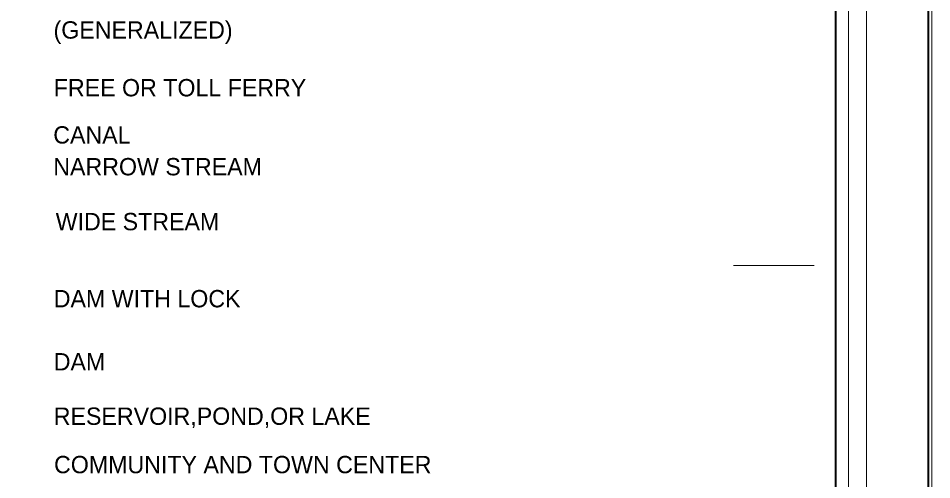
# Model space of a CAD drawing. Extents: x 773745 to 870375, y 207921 to 264318.
# Drawn here: x 861266 to 870375, y 232561 to 237163 of the extents above; entities that cross this region are included whole.
import ezdxf

# ---------------------------------------------------------------- set-up
doc = ezdxf.new("R2010")
doc.units = 0
doc.header["$LTSCALE"] = 60
for name, color, linetype, lineweight in [('1', 7, 'Continuous', 25), ('20', 7, 'Continuous', 40), ('61', 7, 'Continuous', 13)]:
    doc.layers.add(name, color=color, linetype=linetype, lineweight=lineweight)

msp = doc.modelspace()

# ---------------------------------------------------------------- linework, layer by layer
at = {"layer": '1', "lineweight": 13}
msp.add_lwpolyline([(870375.31, 207920.7), (773744.67, 207920.7), (773744.67, 264317.74), (870375.31, 264317.74)], close=True, dxfattribs=at)
at = {"layer": '20'}
for points in [[(773779.67, 264282.74), (870340.31, 264282.74), (870340.31, 207955.7), (773779.67, 207955.7)], [(776967.52, 263173.77), (869414.8, 263173.77), (869414.8, 209047.41), (776967.52, 209047.41)]]:
    msp.add_lwpolyline(points, close=True, dxfattribs=at)
at = {"layer": '20', "lineweight": 13}
msp.add_lwpolyline([(776658.33, 263499.24), (776658.33, 208738.13), (776836.89, 208916.8), (776836.89, 263304.41), (869545.41, 263304.41), (869545.41, 208916.8), (776836.89, 208916.8), (776658.33, 208738.13), (869723.99, 208738.13), (869723.99, 263499.24)], close=True, dxfattribs=at)
at = {"layer": '61'}
for points in [[(868398.34, 234696), (868400.34, 234696), (868402.34, 234696), (868404.34, 234696), (868406.34, 234696), (868408.34, 234696), (868410.34, 234696), (868412.34, 234696), (868414.34, 234696), (868416.34, 234696), (868418.34, 234696), (868420.34, 234696), (868422.34, 234696), (868424.34, 234696), (868426.34, 234696), (868428.34, 234696), (868430.34, 234696), (868432.34, 234696), (868434.34, 234696), (868436.34, 234696), (868438.34, 234696), (868440.34, 234696), (868442.34, 234696), (868444.34, 234696), (868446.34, 234696), (868448.34, 234696), (868450.34, 234696), (868452.34, 234696), (868454.34, 234696), (868456.34, 234696), (868458.34, 234696), (868460.34, 234696), (868462.34, 234696), (868464.34, 234696), (868466.34, 234696), (868468.34, 234696), (868470.34, 234696), (868472.34, 234696), (868474.34, 234696), (868476.34, 234696), (868478.34, 234696), (868480.34, 234696), (868482.34, 234696), (868484.34, 234696), (868486.34, 234696), (868488.34, 234696), (868490.34, 234696), (868492.34, 234696), (868494.34, 234696), (868496.34, 234696), (868498.34, 234696), (868500.34, 234696), (868502.34, 234696), (868504.34, 234696), (868506.34, 234696), (868508.34, 234696), (868510.34, 234696), (868512.34, 234696), (868514.34, 234696), (868516.34, 234696), (868518.34, 234696), (868520.34, 234696), (868522.34, 234696), (868524.34, 234696), (868526.34, 234696), (868528.34, 234696), (868530.34, 234696), (868532.34, 234696), (868534.34, 234696), (868536.34, 234696), (868538.34, 234696), (868540.34, 234696), (868542.34, 234696), (868544.34, 234696), (868546.34, 234696), (868548.34, 234696), (868550.34, 234696), (868552.34, 234696), (868554.34, 234696), (868556.34, 234696), (868558.34, 234696), (868560.34, 234696), (868562.34, 234696), (868564.34, 234696), (868566.34, 234696), (868568.34, 234696), (868570.34, 234696), (868572.34, 234696), (868574.34, 234696), (868576.34, 234696), (868578.34, 234696), (868580.34, 234696), (868582.34, 234696), (868584.34, 234696), (868586.34, 234696), (868588.34, 234696), (868590.34, 234696), (868592.34, 234696), (868594.34, 234696), (868596.34, 234696)], [(868596.34, 234696), (868598.34, 234696), (868600.34, 234696), (868602.34, 234696), (868604.34, 234696), (868606.34, 234696), (868608.34, 234696), (868610.34, 234696), (868612.34, 234696), (868614.34, 234696), (868616.34, 234696), (868618.34, 234696), (868620.34, 234696), (868622.34, 234696), (868624.34, 234696), (868626.34, 234696), (868628.34, 234696), (868630.34, 234696), (868632.34, 234696), (868634.34, 234696), (868636.34, 234696), (868638.34, 234696), (868640.34, 234696), (868642.34, 234696), (868644.34, 234696), (868646.34, 234696), (868648.34, 234696), (868650.34, 234696), (868652.34, 234696), (868654.34, 234696), (868656.34, 234696), (868658.34, 234696), (868660.34, 234696), (868662.34, 234696), (868664.34, 234696), (868666.34, 234696), (868668.34, 234696), (868670.34, 234696), (868672.34, 234696), (868674.34, 234696), (868676.34, 234696), (868678.34, 234696), (868680.34, 234696), (868682.34, 234696), (868684.34, 234696), (868686.34, 234696), (868688.34, 234696), (868690.34, 234696), (868692.34, 234696), (868694.34, 234696), (868696.34, 234696), (868698.34, 234696), (868700.34, 234696), (868702.34, 234696), (868704.34, 234696), (868706.34, 234696), (868708.34, 234696), (868710.34, 234696), (868712.34, 234696), (868714.34, 234696), (868716.34, 234696), (868718.34, 234696), (868720.34, 234696), (868722.34, 234696), (868724.34, 234696), (868726.34, 234696), (868728.34, 234696), (868730.34, 234696), (868732.34, 234696), (868734.34, 234696), (868736.34, 234696), (868738.34, 234696), (868740.34, 234696), (868742.34, 234696), (868744.34, 234696), (868746.34, 234696), (868748.34, 234696), (868750.34, 234696), (868752.34, 234696), (868754.34, 234696), (868756.34, 234696), (868758.34, 234696), (868760.34, 234696), (868762.34, 234696), (868764.34, 234696), (868766.34, 234696), (868768.34, 234696), (868770.34, 234696), (868772.34, 234696), (868774.34, 234696), (868776.34, 234696), (868778.34, 234696), (868780.34, 234696), (868782.34, 234696), (868784.34, 234696), (868786.34, 234696), (868788.34, 234696), (868790.34, 234696), (868792.34, 234696), (868794.34, 234696)], [(868794.34, 234696), (868796.34, 234696), (868798.34, 234696), (868800.34, 234696), (868802.34, 234696), (868804.34, 234696), (868806.34, 234696), (868808.34, 234696), (868810.34, 234696), (868812.34, 234696), (868814.34, 234696), (868816.34, 234696), (868818.34, 234696), (868820.34, 234696), (868822.34, 234696), (868824.34, 234696), (868826.34, 234696), (868828.34, 234696), (868830.34, 234696), (868832.34, 234696), (868834.34, 234696), (868836.34, 234696), (868838.34, 234696), (868840.34, 234696), (868842.34, 234696), (868844.34, 234696), (868846.34, 234696), (868848.34, 234696), (868850.34, 234696), (868852.34, 234696), (868854.34, 234696), (868856.34, 234696), (868858.34, 234696), (868860.34, 234696), (868862.34, 234696), (868864.34, 234696), (868866.34, 234696), (868868.34, 234696), (868870.34, 234696), (868872.34, 234696), (868874.34, 234696), (868876.34, 234696), (868878.34, 234696), (868880.34, 234696), (868882.34, 234696), (868884.34, 234696), (868886.34, 234696), (868888.34, 234696), (868890.34, 234696), (868892.34, 234696), (868894.34, 234696), (868896.34, 234696), (868898.34, 234696), (868900.34, 234696), (868902.34, 234696), (868904.34, 234696), (868906.34, 234696), (868908.34, 234696), (868910.34, 234696), (868912.34, 234696), (868914.34, 234696), (868916.34, 234696), (868918.34, 234696), (868920.34, 234696), (868922.34, 234696), (868924.34, 234696), (868926.34, 234696), (868928.34, 234696), (868930.34, 234696), (868932.34, 234696), (868934.34, 234696), (868936.34, 234696), (868938.34, 234696), (868940.34, 234696), (868942.34, 234696), (868944.34, 234696), (868946.34, 234696), (868948.34, 234696), (868950.34, 234696), (868952.34, 234696), (868954.34, 234696), (868956.34, 234696), (868958.34, 234696), (868960.34, 234696), (868962.34, 234696), (868964.34, 234696), (868966.34, 234696), (868968.34, 234696), (868970.34, 234696), (868972.34, 234696), (868974.34, 234696), (868976.34, 234696), (868978.34, 234696), (868980.34, 234696), (868982.34, 234696), (868984.34, 234696), (868986.34, 234696), (868988.34, 234696), (868990.34, 234696), (868992.34, 234696)], [(868992.34, 234696), (868994.34, 234696), (868996.34, 234696), (868998.34, 234696), (869000.34, 234696), (869002.34, 234696), (869004.34, 234696), (869006.34, 234696), (869008.34, 234696), (869010.34, 234696), (869012.34, 234696), (869014.34, 234696), (869016.34, 234696), (869018.34, 234696), (869020.34, 234696), (869022.34, 234696), (869024.34, 234696), (869026.34, 234696), (869028.34, 234696), (869030.34, 234696), (869032.34, 234696), (869034.34, 234696), (869036.34, 234696), (869038.34, 234696), (869040.34, 234696), (869042.34, 234696), (869044.34, 234696), (869046.34, 234696), (869048.34, 234696), (869050.34, 234696), (869052.34, 234696), (869054.34, 234696), (869056.34, 234696), (869058.34, 234696), (869060.34, 234696), (869062.34, 234696), (869064.34, 234696), (869066.34, 234696), (869068.34, 234696), (869070.34, 234696), (869072.34, 234696), (869074.34, 234696), (869076.34, 234696), (869078.34, 234696), (869080.34, 234696), (869082.34, 234696), (869084.34, 234696), (869086.34, 234696), (869088.34, 234696), (869090.34, 234696), (869092.34, 234696), (869094.34, 234696), (869096.34, 234696), (869098.34, 234696), (869100.34, 234696), (869102.34, 234696), (869104.34, 234696), (869106.34, 234696), (869108.34, 234696), (869110.34, 234696), (869112.34, 234696), (869114.34, 234696), (869116.34, 234696), (869118.34, 234696), (869120.34, 234696), (869122.34, 234696), (869124.34, 234696), (869126.34, 234696), (869128.34, 234696), (869130.34, 234696), (869132.34, 234696), (869134.34, 234696), (869136.34, 234696), (869138.34, 234696), (869140.34, 234696), (869142.34, 234696), (869144.34, 234696), (869146.34, 234696), (869148.34, 234696), (869150.34, 234696), (869152.34, 234696), (869154.34, 234696), (869156.34, 234696), (869158.34, 234696), (869160.34, 234696), (869162.34, 234696), (869164.34, 234696), (869166.34, 234696), (869168.34, 234696), (869170.34, 234696), (869172.34, 234696), (869174.34, 234696), (869176.34, 234696), (869178.34, 234696), (869180.34, 234696), (869182.34, 234696), (869184.34, 234696), (869186.34, 234696), (869188.34, 234696), (869190.34, 234696)], [(869190.34, 234696), (869192.34, 234696), (869194.34, 234696), (869196.34, 234696), (869198.34, 234696), (869200.34, 234696), (869202.84, 234696)]]:
    msp.add_lwpolyline(points, dxfattribs=at)

# ---------------------------------------------------------------- texts
at = {"layer": '20'}
for s, p in [('(GENERALIZED)', (861618.1, 236960.2)), ('FREE OR TOLL FERRY', (861620.39, 236384.3)), ('CANAL', (861615.59, 235913.56)), ('NARROW STREAM', (861615.59, 235596.54)), ('WIDE STREAM', (861639.6, 235048.95)), ('DAM WITH LOCK', (861620.39, 234280.4)), ('DAM', (861620.39, 233651.15)), ('RESERVOIR,POND,OR LAKE', (861620.39, 233108.36)), ('COMMUNITY AND TOWN CENTER', (861623.34, 232625.63))]:
    msp.add_text(s, height=172.9, dxfattribs=at).set_placement(p)

doc.saveas('drawing.dxf')
